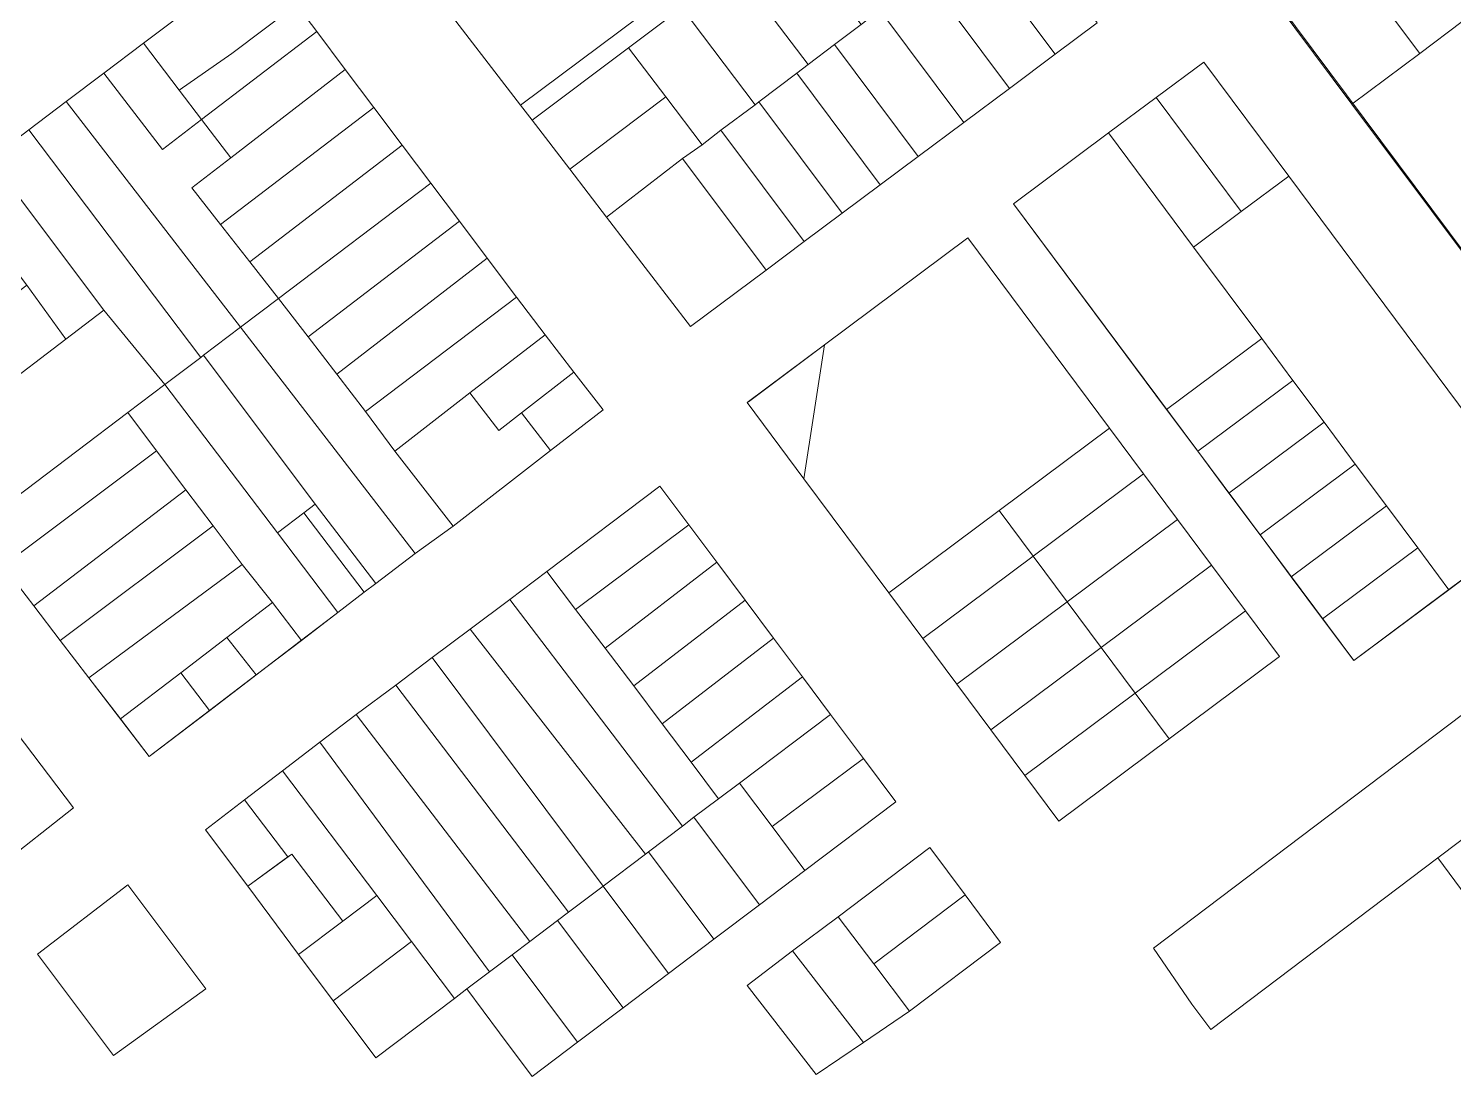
# Model space of a CAD drawing. Header units: metres. Extents: x 3873 to 16340, y -5213 to 3289.
# Drawn here: x 4250.5 to 4550.6, y 429.7 to 650.5 of the extents above; entities that cross this region are included whole.
import ezdxf

# ---------------------------------------------------------------- set-up
doc = ezdxf.new("R2010")
doc.units = ezdxf.units.M
doc.layers.add('CONTEXTO-MANZANAS', color=8, linetype='Continuous', lineweight=0, plot=False)
doc.layers.add('CONTEXTO-PARCELAS', color=9, linetype='Continuous', lineweight=0, plot=False)

msp = doc.modelspace()

# ---------------------------------------------------------------- linework, layer by layer
at = {"layer": 'CONTEXTO-MANZANAS'}
for points in [[(4608.92, 728.89), (4680.6, 632.65), (4585.55, 559.47), (4574.88, 573.78), (4568.15, 582.67), (4561.62, 591.58), (4553.28, 602.76), (4513.83, 655.68), (4608.92, 728.89)], [(4242.38, 623.01), (4250.5, 629.17), (4258.41, 635.14), (4266.32, 641.14), (4274.66, 647.45), (4292.35, 660.79)], [(4306.88, 655.55), (4311.16, 649.89), (4317.16, 641.89), (4323.19, 633.89), (4329.19, 625.92), (4335.22, 617.92), (4341.22, 609.95), (4347.1, 602.14), (4353.28, 593.95), (4359.28, 585.98), (4365.36, 578.1), (4371.49, 570.2), (4360.43, 561.62), (4339.88, 545.69), (4331.88, 539.89), (4323.59, 533.57), (4321.17, 531.73), (4315.63, 527.51), (4314.98, 527.01), (4307.69, 521.42), (4288.35, 506.64), (4275.91, 497.14), (4269.44, 505.57)], [(4475.6, 651.73), (4466.72, 645.1), (4457.1, 637.92), (4447.47, 630.73), (4437.88, 623.57), (4429.85, 617.57), (4421.85, 611.6), (4413.85, 605.64), (4405.82, 599.64), (4389.91, 587.76), (4372.22, 610.79), (4364.47, 620.92), (4356.57, 631.2), (4354.13, 634.39), (4336.47, 657.35)], [(4498.03, 643.48), (4515.95, 619.42), (4569.69, 547.23), (4549.64, 532.3), (4529.61, 517.34), (4457.94, 613.59), (4477.98, 628.55), (4488, 636.02), (4498.03, 643.48)], [(4448.33, 606.41), (4478.18, 566.3), (4485.35, 556.68), (4492.51, 547.05), (4499.68, 537.42), (4506.84, 527.8), (4514.01, 518.17), (4490.77, 500.82), (4467.53, 483.48), (4460.36, 493.1), (4453.2, 502.73), (4446.03, 512.36), (4438.87, 521.98), (4431.7, 531.61), (4413.79, 555.67), (4401.85, 571.72), (4418.12, 583.86), (4448.33, 606.41)], [(4269.44, 505.57), (4263.19, 513.73), (4257.16, 521.6), (4251.57, 528.89), (4245.1, 537.29)], [(4247.85, 502.23), (4259.94, 486.29), (4244.19, 473.95)]]:
    msp.add_lwpolyline(points, dxfattribs=at)
at = {"layer": 'CONTEXTO-PARCELAS'}
for points in [[(4360.85, 675.82), (4372.69, 684.82), (4381.1, 691.2), (4384.38, 693.67), (4399.91, 674.07), (4447.53, 709.6), (4450.19, 706.14), (4354.13, 634.39), (4336.47, 657.35), (4360.85, 675.82)], [(4360.85, 675.82), (4372.69, 684.82), (4381.1, 691.2), (4384.38, 693.67), (4399.91, 674.07), (4447.53, 709.6), (4450.19, 706.14), (4354.13, 634.39), (4336.47, 657.35), (4360.85, 675.82)], [(4410.44, 671.7), (4399.25, 663.29), (4388.07, 654.89), (4376.88, 646.48), (4356.57, 631.2), (4354.13, 634.39), (4450.19, 706.14), (4452.63, 702.95), (4433.41, 688.6), (4421.78, 679.92), (4410.44, 671.7)], [(4410.44, 671.7), (4399.25, 663.29), (4388.07, 654.89), (4376.88, 646.48), (4356.57, 631.2), (4354.13, 634.39), (4450.19, 706.14), (4452.63, 702.95), (4433.41, 688.6), (4421.78, 679.92), (4410.44, 671.7)], [(4466.72, 645.1), (4448.94, 668.89), (4457.82, 675.6), (4466.5, 663.98), (4475.6, 651.73), (4466.72, 645.1)], [(4466.72, 645.1), (4448.94, 668.89), (4457.82, 675.6), (4466.5, 663.98), (4475.6, 651.73), (4466.72, 645.1)], [(4536.29, 673.57), (4552.47, 652), (4543.53, 645.3), (4527.35, 666.91), (4536.29, 673.57)], [(4536.29, 673.57), (4552.47, 652), (4543.53, 645.3), (4527.35, 666.91), (4536.29, 673.57)], [(4414.69, 642.95), (4399.25, 663.29), (4410.44, 671.7), (4425.85, 651.39), (4420.25, 647.17), (4414.69, 642.95)], [(4414.69, 642.95), (4399.25, 663.29), (4410.44, 671.7), (4425.85, 651.39), (4420.25, 647.17), (4414.69, 642.95)], [(4457.1, 637.92), (4439.38, 661.64), (4448.53, 668.57), (4448.94, 668.89), (4466.72, 645.1), (4457.1, 637.92)], [(4457.1, 637.92), (4439.38, 661.64), (4448.53, 668.57), (4448.94, 668.89), (4466.72, 645.1), (4457.1, 637.92)], [(4527.35, 666.91), (4543.53, 645.3), (4529.24, 634.6), (4513.06, 656.22), (4527.35, 666.91)], [(4527.35, 666.91), (4543.53, 645.3), (4529.24, 634.6), (4513.06, 656.22), (4527.35, 666.91)], [(4572.47, 666.97), (4622.82, 599.72), (4579.59, 567.36), (4529.24, 634.6), (4543.53, 645.3), (4552.47, 652), (4561.36, 658.61), (4572.47, 666.97)], [(4572.47, 666.97), (4622.82, 599.72), (4579.59, 567.36), (4529.24, 634.6), (4543.53, 645.3), (4552.47, 652), (4561.36, 658.61), (4572.47, 666.97)], [(4274.66, 647.45), (4292.35, 660.79), (4299.07, 665.86), (4306.88, 655.55), (4293.32, 645.29), (4282.18, 637.57), (4274.66, 647.45)], [(4274.66, 647.45), (4292.35, 660.79), (4299.07, 665.86), (4306.88, 655.55), (4293.32, 645.29), (4282.18, 637.57), (4274.66, 647.45)], [(4403.53, 634.48), (4388.07, 654.89), (4399.25, 663.29), (4414.69, 642.95), (4412.28, 641.1), (4404.28, 635.1), (4403.53, 634.48)], [(4403.53, 634.48), (4388.07, 654.89), (4399.25, 663.29), (4414.69, 642.95), (4412.28, 641.1), (4404.28, 635.1), (4403.53, 634.48)], [(4429.82, 654.39), (4437.03, 659.85), (4439.38, 661.64), (4457.1, 637.92), (4447.47, 630.73), (4429.82, 654.39)], [(4429.82, 654.39), (4437.03, 659.85), (4439.38, 661.64), (4457.1, 637.92), (4447.47, 630.73), (4429.82, 654.39)], [(4282.18, 637.57), (4293.32, 645.29), (4306.88, 655.55), (4311.16, 649.89), (4286.91, 631.35), (4282.18, 637.57)], [(4282.18, 637.57), (4293.32, 645.29), (4306.88, 655.55), (4311.16, 649.89), (4286.91, 631.35), (4282.18, 637.57)], [(4392.38, 626.04), (4384.69, 636.17), (4376.88, 646.48), (4388.07, 654.89), (4403.53, 634.48), (4396.28, 629.1), (4392.38, 626.04)], [(4392.38, 626.04), (4384.69, 636.17), (4376.88, 646.48), (4388.07, 654.89), (4403.53, 634.48), (4396.28, 629.1), (4392.38, 626.04)], [(4425.85, 651.39), (4429.82, 654.39), (4447.47, 630.73), (4437.88, 623.57), (4420.25, 647.17), (4425.85, 651.39)], [(4425.85, 651.39), (4429.82, 654.39), (4447.47, 630.73), (4437.88, 623.57), (4420.25, 647.17), (4425.85, 651.39)], [(4286.91, 631.35), (4311.16, 649.89), (4317.16, 641.89), (4293.07, 623.29), (4286.91, 631.35)], [(4286.91, 631.35), (4311.16, 649.89), (4317.16, 641.89), (4293.07, 623.29), (4286.91, 631.35)], [(4266.32, 641.14), (4274.66, 647.45), (4282.18, 637.57), (4286.91, 631.35), (4278.66, 625.07), (4266.32, 641.14)], [(4266.32, 641.14), (4274.66, 647.45), (4282.18, 637.57), (4286.91, 631.35), (4278.66, 625.07), (4266.32, 641.14)], [(4356.57, 631.2), (4376.88, 646.48), (4384.69, 636.17), (4364.47, 620.92), (4356.57, 631.2)], [(4356.57, 631.2), (4376.88, 646.48), (4384.69, 636.17), (4364.47, 620.92), (4356.57, 631.2)], [(4429.85, 617.57), (4412.28, 641.1), (4414.69, 642.95), (4420.25, 647.17), (4437.88, 623.57), (4429.85, 617.57)], [(4429.85, 617.57), (4412.28, 641.1), (4414.69, 642.95), (4420.25, 647.17), (4437.88, 623.57), (4429.85, 617.57)], [(4488, 636.02), (4498.03, 643.48), (4515.95, 619.42), (4505.92, 611.95), (4488, 636.02)], [(4488, 636.02), (4498.03, 643.48), (4515.95, 619.42), (4505.92, 611.95), (4488, 636.02)], [(4266.32, 641.14), (4278.66, 625.07), (4286.91, 631.35), (4293.07, 623.29), (4284.88, 616.95), (4290.91, 609.26), (4297.1, 601.39), (4303.13, 593.67), (4295.1, 587.57), (4258.41, 635.14), (4266.32, 641.14)], [(4266.32, 641.14), (4278.66, 625.07), (4286.91, 631.35), (4293.07, 623.29), (4284.88, 616.95), (4290.91, 609.26), (4297.1, 601.39), (4303.13, 593.67), (4295.1, 587.57), (4258.41, 635.14), (4266.32, 641.14)], [(4293.07, 623.29), (4317.16, 641.89), (4323.19, 633.89), (4290.91, 609.26), (4284.88, 616.95), (4293.07, 623.29)], [(4293.07, 623.29), (4317.16, 641.89), (4323.19, 633.89), (4290.91, 609.26), (4284.88, 616.95), (4293.07, 623.29)], [(4404.28, 635.1), (4412.28, 641.1), (4429.85, 617.57), (4421.85, 611.6), (4404.28, 635.1)], [(4404.28, 635.1), (4412.28, 641.1), (4429.85, 617.57), (4421.85, 611.6), (4404.28, 635.1)], [(4250.5, 629.17), (4258.41, 635.14), (4295.1, 587.57), (4287.32, 581.67), (4286.73, 581.22), (4250.5, 629.17)], [(4250.5, 629.17), (4258.41, 635.14), (4295.1, 587.57), (4287.32, 581.67), (4286.73, 581.22), (4250.5, 629.17)], [(4297.1, 601.39), (4290.91, 609.26), (4323.19, 633.89), (4329.19, 625.92), (4297.1, 601.39)], [(4297.1, 601.39), (4290.91, 609.26), (4323.19, 633.89), (4329.19, 625.92), (4297.1, 601.39)], [(4364.47, 620.92), (4384.69, 636.17), (4392.38, 626.04), (4388.25, 623.14), (4372.22, 610.79), (4364.47, 620.92)], [(4364.47, 620.92), (4384.69, 636.17), (4392.38, 626.04), (4388.25, 623.14), (4372.22, 610.79), (4364.47, 620.92)], [(4403.53, 634.48), (4404.28, 635.1), (4421.85, 611.6), (4413.85, 605.64), (4396.28, 629.1), (4403.53, 634.48)], [(4403.53, 634.48), (4404.28, 635.1), (4421.85, 611.6), (4413.85, 605.64), (4396.28, 629.1), (4403.53, 634.48)], [(4477.99, 628.52), (4488, 636.02), (4505.92, 611.95), (4495.89, 604.49), (4477.99, 628.52)], [(4477.99, 628.52), (4488, 636.02), (4505.92, 611.95), (4495.89, 604.49), (4477.99, 628.52)], [(4242.38, 623.01), (4250.5, 629.17), (4286.73, 581.22), (4279.19, 575.54), (4266.35, 591.17), (4242.38, 623.01)], [(4242.38, 623.01), (4250.5, 629.17), (4286.73, 581.22), (4279.19, 575.54), (4266.35, 591.17), (4242.38, 623.01)], [(4405.82, 599.64), (4388.25, 623.14), (4392.38, 626.04), (4396.28, 629.1), (4413.85, 605.64), (4405.82, 599.64)], [(4405.82, 599.64), (4388.25, 623.14), (4392.38, 626.04), (4396.28, 629.1), (4413.85, 605.64), (4405.82, 599.64)], [(4490.19, 570.28), (4457.94, 613.59), (4477.99, 628.52), (4495.89, 604.49), (4510.24, 585.21), (4490.19, 570.28)], [(4490.19, 570.28), (4457.94, 613.59), (4477.99, 628.52), (4495.89, 604.49), (4510.24, 585.21), (4490.19, 570.28)], [(4297.1, 601.39), (4329.19, 625.92), (4335.22, 617.92), (4303.13, 593.67), (4297.1, 601.39)], [(4297.1, 601.39), (4329.19, 625.92), (4335.22, 617.92), (4303.13, 593.67), (4297.1, 601.39)], [(4242.38, 623.01), (4266.35, 591.17), (4258.32, 585.07), (4250.1, 596.42), (4234.53, 617.1), (4242.38, 623.01)], [(4242.38, 623.01), (4266.35, 591.17), (4258.32, 585.07), (4250.1, 596.42), (4234.53, 617.1), (4242.38, 623.01)], [(4388.25, 623.14), (4405.82, 599.64), (4389.91, 587.76), (4372.22, 610.79), (4388.25, 623.14)], [(4388.25, 623.14), (4405.82, 599.64), (4389.91, 587.76), (4372.22, 610.79), (4388.25, 623.14)], [(4495.89, 604.49), (4505.92, 611.95), (4515.95, 619.42), (4569.69, 547.23), (4549.66, 532.27), (4543.09, 541.1), (4536.52, 549.92), (4529.95, 558.74), (4523.39, 567.56), (4516.81, 576.39), (4510.24, 585.21), (4495.89, 604.49)], [(4495.89, 604.49), (4505.92, 611.95), (4515.95, 619.42), (4569.69, 547.23), (4549.66, 532.27), (4543.09, 541.1), (4536.52, 549.92), (4529.95, 558.74), (4523.39, 567.56), (4516.81, 576.39), (4510.24, 585.21), (4495.89, 604.49)], [(4309.35, 585.57), (4303.13, 593.67), (4335.22, 617.92), (4341.22, 609.95), (4309.35, 585.57)], [(4309.35, 585.57), (4303.13, 593.67), (4335.22, 617.92), (4341.22, 609.95), (4309.35, 585.57)], [(4309.35, 585.57), (4341.22, 609.95), (4347.1, 602.14), (4315.44, 577.67), (4309.35, 585.57)], [(4309.35, 585.57), (4341.22, 609.95), (4347.1, 602.14), (4315.44, 577.67), (4309.35, 585.57)], [(4413.79, 555.67), (4418.12, 583.86), (4448.33, 606.41), (4478.18, 566.3), (4454.94, 548.96), (4431.7, 531.61), (4413.79, 555.67)], [(4413.79, 555.67), (4418.12, 583.86), (4448.33, 606.41), (4478.18, 566.3), (4454.94, 548.96), (4431.7, 531.61), (4413.79, 555.67)], [(4413.79, 555.67), (4418.12, 583.86), (4448.33, 606.41), (4478.18, 566.3), (4454.94, 548.96), (4431.7, 531.61), (4413.79, 555.67)], [(4315.44, 577.67), (4347.1, 602.14), (4353.28, 593.95), (4321.44, 569.85), (4315.44, 577.67)], [(4315.44, 577.67), (4347.1, 602.14), (4353.28, 593.95), (4321.44, 569.85), (4315.44, 577.67)], [(4226.82, 561.17), (4218.29, 572.26), (4225.78, 577.98), (4234.1, 584.29), (4241.88, 590.2), (4250.1, 596.42), (4258.32, 585.07), (4243.69, 573.98), (4226.82, 561.17)], [(4226.82, 561.17), (4218.29, 572.26), (4225.78, 577.98), (4234.1, 584.29), (4241.88, 590.2), (4250.1, 596.42), (4258.32, 585.07), (4243.69, 573.98), (4226.82, 561.17)], [(4303.13, 593.67), (4309.35, 585.57), (4315.44, 577.67), (4321.44, 569.85), (4327.63, 561.49), (4339.88, 545.69), (4331.88, 539.89), (4295.1, 587.57), (4303.13, 593.67)], [(4303.13, 593.67), (4309.35, 585.57), (4315.44, 577.67), (4321.44, 569.85), (4327.63, 561.49), (4339.88, 545.69), (4331.88, 539.89), (4295.1, 587.57), (4303.13, 593.67)], [(4327.63, 561.49), (4321.44, 569.85), (4353.28, 593.95), (4359.28, 585.98), (4343.43, 573.75), (4327.63, 561.49)], [(4327.63, 561.49), (4321.44, 569.85), (4353.28, 593.95), (4359.28, 585.98), (4343.43, 573.75), (4327.63, 561.49)], [(4228.16, 559.42), (4244.78, 572.67), (4243.69, 573.98), (4258.32, 585.07), (4266.35, 591.17), (4279.19, 575.54), (4271.38, 569.64), (4239.07, 545.2), (4228.16, 559.42)], [(4228.16, 559.42), (4244.78, 572.67), (4243.69, 573.98), (4258.32, 585.07), (4266.35, 591.17), (4279.19, 575.54), (4271.38, 569.64), (4239.07, 545.2), (4228.16, 559.42)], [(4287.32, 581.67), (4295.1, 587.57), (4331.88, 539.89), (4323.59, 533.57), (4310.85, 550.3), (4287.32, 581.67)], [(4287.32, 581.67), (4295.1, 587.57), (4331.88, 539.89), (4323.59, 533.57), (4310.85, 550.3), (4287.32, 581.67)], [(4359.28, 585.98), (4365.36, 578.1), (4354.3, 569.52), (4349.56, 565.85), (4343.43, 573.75), (4359.28, 585.98)], [(4359.28, 585.98), (4365.36, 578.1), (4354.3, 569.52), (4349.56, 565.85), (4343.43, 573.75), (4359.28, 585.98)], [(4402.09, 571.9), (4418.12, 583.86), (4413.79, 555.67), (4401.85, 571.72), (4402.09, 571.9)], [(4402.09, 571.9), (4418.12, 583.86), (4413.79, 555.67), (4401.85, 571.72), (4402.09, 571.9)], [(4402.09, 571.9), (4418.12, 583.86), (4413.79, 555.67), (4401.85, 571.72), (4402.09, 571.9)], [(4496.76, 561.46), (4490.19, 570.28), (4510.24, 585.21), (4516.81, 576.39), (4496.76, 561.46)], [(4496.76, 561.46), (4490.19, 570.28), (4510.24, 585.21), (4516.81, 576.39), (4496.76, 561.46)], [(4287.32, 581.67), (4310.85, 550.3), (4308.43, 548.46), (4302.89, 544.24), (4279.19, 575.54), (4286.73, 581.22), (4287.32, 581.67)], [(4287.32, 581.67), (4310.85, 550.3), (4308.43, 548.46), (4302.89, 544.24), (4279.19, 575.54), (4286.73, 581.22), (4287.32, 581.67)], [(4360.43, 561.62), (4354.3, 569.52), (4365.36, 578.1), (4371.49, 570.2), (4360.43, 561.62)], [(4360.43, 561.62), (4354.3, 569.52), (4365.36, 578.1), (4371.49, 570.2), (4360.43, 561.62)], [(4503.33, 552.63), (4496.76, 561.46), (4516.81, 576.39), (4523.38, 567.56), (4503.33, 552.63)], [(4503.33, 552.63), (4496.76, 561.46), (4516.81, 576.39), (4523.38, 567.56), (4503.33, 552.63)], [(4289.38, 545.73), (4283.63, 553.35), (4277.44, 561.57), (4271.38, 569.64), (4279.19, 575.54), (4302.89, 544.24), (4315.63, 527.51), (4307.93, 521.61), (4301.86, 529.55), (4295.5, 537.6), (4289.38, 545.73)], [(4289.38, 545.73), (4283.63, 553.35), (4277.44, 561.57), (4271.38, 569.64), (4279.19, 575.54), (4302.89, 544.24), (4315.63, 527.51), (4307.93, 521.61), (4301.86, 529.55), (4295.5, 537.6), (4289.38, 545.73)], [(4354.3, 569.52), (4360.43, 561.62), (4339.88, 545.69), (4327.63, 561.49), (4343.43, 573.75), (4349.56, 565.85), (4354.3, 569.52)], [(4354.3, 569.52), (4360.43, 561.62), (4339.88, 545.69), (4327.63, 561.49), (4343.43, 573.75), (4349.56, 565.85), (4354.3, 569.52)], [(4239.07, 545.2), (4271.38, 569.64), (4277.44, 561.57), (4245.1, 537.29), (4239.07, 545.2)], [(4239.07, 545.2), (4271.38, 569.64), (4277.44, 561.57), (4245.1, 537.29), (4239.07, 545.2)], [(4509.9, 543.81), (4503.33, 552.63), (4523.38, 567.56), (4529.95, 558.74), (4509.9, 543.81)], [(4509.9, 543.81), (4503.33, 552.63), (4523.38, 567.56), (4529.95, 558.74), (4509.9, 543.81)], [(4485.35, 556.68), (4462.11, 539.33), (4454.94, 548.96), (4478.18, 566.3), (4485.35, 556.68)], [(4485.35, 556.68), (4462.11, 539.33), (4454.94, 548.96), (4478.18, 566.3), (4485.35, 556.68)], [(4485.35, 556.68), (4462.11, 539.33), (4454.94, 548.96), (4478.18, 566.3), (4485.35, 556.68)], [(4245.1, 537.29), (4277.44, 561.57), (4283.63, 553.35), (4251.57, 528.89), (4245.1, 537.29)], [(4245.1, 537.29), (4277.44, 561.57), (4283.63, 553.35), (4251.57, 528.89), (4245.1, 537.29)], [(4516.47, 534.99), (4509.9, 543.81), (4529.95, 558.74), (4536.52, 549.92), (4516.47, 534.99)], [(4516.47, 534.99), (4509.9, 543.81), (4529.95, 558.74), (4536.52, 549.92), (4516.47, 534.99)], [(4492.51, 547.05), (4469.27, 529.7), (4462.11, 539.33), (4485.35, 556.68), (4492.51, 547.05)], [(4492.51, 547.05), (4469.27, 529.7), (4462.11, 539.33), (4485.35, 556.68), (4492.51, 547.05)], [(4492.51, 547.05), (4469.27, 529.7), (4462.11, 539.33), (4485.35, 556.68), (4492.51, 547.05)], [(4257.16, 521.6), (4251.57, 528.89), (4283.63, 553.35), (4289.38, 545.73), (4257.16, 521.6)], [(4257.16, 521.6), (4251.57, 528.89), (4283.63, 553.35), (4289.38, 545.73), (4257.16, 521.6)], [(4359.63, 536.1), (4383.47, 554.1), (4389.53, 545.98), (4365.69, 528.14), (4359.63, 536.1)], [(4359.63, 536.1), (4383.47, 554.1), (4389.53, 545.98), (4365.69, 528.14), (4359.63, 536.1)], [(4310.85, 550.3), (4323.59, 533.57), (4321.17, 531.73), (4308.43, 548.46), (4310.85, 550.3)], [(4310.85, 550.3), (4323.59, 533.57), (4321.17, 531.73), (4308.43, 548.46), (4310.85, 550.3)], [(4523.04, 526.17), (4516.47, 534.99), (4536.52, 549.92), (4543.09, 541.1), (4523.04, 526.17)], [(4523.04, 526.17), (4516.47, 534.99), (4536.52, 549.92), (4543.09, 541.1), (4523.04, 526.17)], [(4308.43, 548.46), (4321.17, 531.73), (4315.63, 527.51), (4302.89, 544.24), (4308.43, 548.46)], [(4308.43, 548.46), (4321.17, 531.73), (4315.63, 527.51), (4302.89, 544.24), (4308.43, 548.46)], [(4431.7, 531.61), (4454.94, 548.96), (4462.11, 539.33), (4438.87, 521.98), (4431.7, 531.61)], [(4431.7, 531.61), (4454.94, 548.96), (4462.11, 539.33), (4438.87, 521.98), (4431.7, 531.61)], [(4431.7, 531.61), (4454.94, 548.96), (4462.11, 539.33), (4438.87, 521.98), (4431.7, 531.61)], [(4499.68, 537.42), (4476.44, 520.08), (4469.27, 529.7), (4492.51, 547.05), (4499.68, 537.42)], [(4499.68, 537.42), (4476.44, 520.08), (4469.27, 529.7), (4492.51, 547.05), (4499.68, 537.42)], [(4499.68, 537.42), (4476.44, 520.08), (4469.27, 529.7), (4492.51, 547.05), (4499.68, 537.42)], [(4257.16, 521.6), (4289.38, 545.73), (4295.5, 537.6), (4263.19, 513.73), (4257.16, 521.6)], [(4257.16, 521.6), (4289.38, 545.73), (4295.5, 537.6), (4263.19, 513.73), (4257.16, 521.6)], [(4395.43, 538.09), (4371.91, 519.97), (4365.69, 528.14), (4389.53, 545.98), (4395.43, 538.09)], [(4395.43, 538.09), (4371.91, 519.97), (4365.69, 528.14), (4389.53, 545.98), (4395.43, 538.09)], [(4529.61, 517.34), (4523.04, 526.17), (4543.09, 541.1), (4549.66, 532.27), (4529.61, 517.34)], [(4529.61, 517.34), (4523.04, 526.17), (4543.09, 541.1), (4549.66, 532.27), (4529.61, 517.34)], [(4269.83, 505.07), (4263.19, 513.73), (4295.5, 537.6), (4301.86, 529.55), (4292.22, 522.18), (4282.52, 514.77), (4269.83, 505.07)], [(4269.83, 505.07), (4263.19, 513.73), (4295.5, 537.6), (4301.86, 529.55), (4292.22, 522.18), (4282.52, 514.77), (4269.83, 505.07)], [(4377.97, 512.01), (4371.91, 519.97), (4395.43, 538.09), (4401.41, 530.07), (4377.97, 512.01)], [(4377.97, 512.01), (4371.91, 519.97), (4395.43, 538.09), (4401.41, 530.07), (4377.97, 512.01)], [(4438.87, 521.98), (4462.11, 539.33), (4469.27, 529.7), (4446.03, 512.36), (4438.87, 521.98)], [(4438.87, 521.98), (4462.11, 539.33), (4469.27, 529.7), (4446.03, 512.36), (4438.87, 521.98)], [(4438.87, 521.98), (4462.11, 539.33), (4469.27, 529.7), (4446.03, 512.36), (4438.87, 521.98)], [(4506.84, 527.8), (4483.6, 510.45), (4476.44, 520.08), (4499.68, 537.42), (4506.84, 527.8)], [(4506.84, 527.8), (4483.6, 510.45), (4476.44, 520.08), (4499.68, 537.42), (4506.84, 527.8)], [(4506.84, 527.8), (4483.6, 510.45), (4476.44, 520.08), (4499.68, 537.42), (4506.84, 527.8)], [(4390.03, 495.92), (4395.82, 488.2), (4390.63, 484.32), (4388.22, 482.45), (4351.85, 530.2), (4359.63, 536.1), (4365.69, 528.14), (4371.91, 519.97), (4377.97, 512.01), (4383.97, 504.01), (4390.03, 495.92)], [(4390.03, 495.92), (4395.82, 488.2), (4390.63, 484.32), (4388.22, 482.45), (4351.85, 530.2), (4359.63, 536.1), (4365.69, 528.14), (4371.91, 519.97), (4377.97, 512.01), (4383.97, 504.01), (4390.03, 495.92)], [(4307.93, 521.61), (4298.38, 514.31), (4292.22, 522.18), (4301.86, 529.55), (4307.93, 521.61)], [(4307.93, 521.61), (4298.38, 514.31), (4292.22, 522.18), (4301.86, 529.55), (4307.93, 521.61)], [(4343.5, 523.98), (4351.85, 530.2), (4388.22, 482.45), (4381.07, 477.07), (4380.41, 476.54), (4343.5, 523.98)], [(4343.5, 523.98), (4351.85, 530.2), (4388.22, 482.45), (4381.07, 477.07), (4380.41, 476.54), (4343.5, 523.98)], [(4377.97, 512.01), (4401.41, 530.07), (4407.41, 522.04), (4383.97, 504.01), (4377.97, 512.01)], [(4377.97, 512.01), (4401.41, 530.07), (4407.41, 522.04), (4383.97, 504.01), (4377.97, 512.01)], [(4446.03, 512.36), (4469.27, 529.7), (4476.44, 520.08), (4453.2, 502.73), (4446.03, 512.36)], [(4446.03, 512.36), (4469.27, 529.7), (4476.44, 520.08), (4453.2, 502.73), (4446.03, 512.36)], [(4446.03, 512.36), (4469.27, 529.7), (4476.44, 520.08), (4453.2, 502.73), (4446.03, 512.36)], [(4499.49, 439.58), (4495.5, 444.95), (4487.41, 456.76), (4583.63, 529.48), (4596.12, 512.6), (4547.36, 475.75), (4499.49, 439.58)], [(4499.49, 439.58), (4495.5, 444.95), (4487.41, 456.76), (4583.63, 529.48), (4596.12, 512.6), (4547.36, 475.75), (4499.49, 439.58)], [(4499.49, 439.58), (4495.5, 444.95), (4487.41, 456.76), (4583.63, 529.48), (4596.12, 512.6), (4547.36, 475.75), (4499.49, 439.58)], [(4514.01, 518.17), (4490.77, 500.82), (4483.6, 510.45), (4506.84, 527.8), (4514.01, 518.17)], [(4514.01, 518.17), (4490.77, 500.82), (4483.6, 510.45), (4506.84, 527.8), (4514.01, 518.17)], [(4514.01, 518.17), (4490.77, 500.82), (4483.6, 510.45), (4506.84, 527.8), (4514.01, 518.17)], [(4335.5, 518.01), (4343.5, 523.98), (4380.41, 476.54), (4371.5, 469.82), (4335.5, 518.01)], [(4335.5, 518.01), (4343.5, 523.98), (4380.41, 476.54), (4371.5, 469.82), (4335.5, 518.01)], [(4292.22, 522.18), (4298.38, 514.31), (4288.59, 506.82), (4282.52, 514.77), (4292.22, 522.18)], [(4292.22, 522.18), (4298.38, 514.31), (4288.59, 506.82), (4282.52, 514.77), (4292.22, 522.18)], [(4383.97, 504.01), (4407.41, 522.04), (4413.47, 513.92), (4390.03, 495.92), (4383.97, 504.01)], [(4383.97, 504.01), (4407.41, 522.04), (4413.47, 513.92), (4390.03, 495.92), (4383.97, 504.01)], [(4453.2, 502.73), (4476.44, 520.08), (4483.6, 510.45), (4460.36, 493.1), (4453.2, 502.73)], [(4453.2, 502.73), (4476.44, 520.08), (4483.6, 510.45), (4460.36, 493.1), (4453.2, 502.73)], [(4453.2, 502.73), (4476.44, 520.08), (4483.6, 510.45), (4460.36, 493.1), (4453.2, 502.73)], [(4327.82, 512.17), (4335.5, 518.01), (4371.5, 469.82), (4364.22, 464.32), (4327.82, 512.17)], [(4327.82, 512.17), (4335.5, 518.01), (4371.5, 469.82), (4364.22, 464.32), (4327.82, 512.17)], [(4269.83, 505.07), (4282.52, 514.77), (4288.59, 506.82), (4275.91, 497.14), (4269.83, 505.07)], [(4269.83, 505.07), (4282.52, 514.77), (4288.59, 506.82), (4275.91, 497.14), (4269.83, 505.07)], [(4390.03, 495.92), (4413.47, 513.92), (4419.38, 506.01), (4400.22, 491.54), (4395.82, 488.2), (4390.03, 495.92)], [(4390.03, 495.92), (4413.47, 513.92), (4419.38, 506.01), (4400.22, 491.54), (4395.82, 488.2), (4390.03, 495.92)], [(4356.03, 458.14), (4319.47, 506.01), (4327.82, 512.17), (4364.22, 464.32), (4361.91, 462.6), (4356.03, 458.14)], [(4356.03, 458.14), (4319.47, 506.01), (4327.82, 512.17), (4364.22, 464.32), (4361.91, 462.6), (4356.03, 458.14)], [(4460.36, 493.1), (4483.6, 510.45), (4490.77, 500.82), (4467.53, 483.48), (4460.36, 493.1)], [(4460.36, 493.1), (4483.6, 510.45), (4490.77, 500.82), (4467.53, 483.48), (4460.36, 493.1)], [(4460.36, 493.1), (4483.6, 510.45), (4490.77, 500.82), (4467.53, 483.48), (4460.36, 493.1)], [(4547.36, 475.75), (4596.12, 512.6), (4603.26, 502.96), (4554.52, 466.12), (4547.36, 475.75)], [(4547.36, 475.75), (4596.12, 512.6), (4603.26, 502.96), (4554.52, 466.12), (4547.36, 475.75)], [(4547.36, 475.75), (4596.12, 512.6), (4603.26, 502.96), (4554.52, 466.12), (4547.36, 475.75)], [(4319.47, 506.01), (4356.03, 458.14), (4352.35, 455.35), (4347.57, 451.73), (4311.82, 500.17), (4319.47, 506.01)], [(4319.47, 506.01), (4356.03, 458.14), (4352.35, 455.35), (4347.57, 451.73), (4311.82, 500.17), (4319.47, 506.01)], [(4407.1, 482.35), (4400.22, 491.54), (4419.38, 506.01), (4426.35, 496.7), (4407.1, 482.35)], [(4407.1, 482.35), (4400.22, 491.54), (4419.38, 506.01), (4426.35, 496.7), (4407.1, 482.35)], [(4244.19, 473.95), (4232.03, 489.82), (4247.85, 502.23), (4259.94, 486.29), (4244.19, 473.95)], [(4244.19, 473.95), (4232.03, 489.82), (4247.85, 502.23), (4259.94, 486.29), (4244.19, 473.95)], [(4303.94, 494.14), (4311.82, 500.17), (4347.57, 451.73), (4342.78, 448.14), (4340.19, 446.17), (4331.13, 458.14), (4323.83, 467.81), (4303.94, 494.14)], [(4303.94, 494.14), (4311.82, 500.17), (4347.57, 451.73), (4342.78, 448.14), (4340.19, 446.17), (4331.13, 458.14), (4323.83, 467.81), (4303.94, 494.14)], [(4407.1, 482.35), (4426.35, 496.7), (4433.13, 487.6), (4413.97, 473.14), (4407.1, 482.35)], [(4407.1, 482.35), (4426.35, 496.7), (4433.13, 487.6), (4413.97, 473.14), (4407.1, 482.35)], [(4316.69, 462.42), (4305.91, 476.57), (4305.1, 475.98), (4295.99, 488.03), (4303.94, 494.14), (4323.83, 467.81), (4316.69, 462.42)], [(4316.69, 462.42), (4305.91, 476.57), (4305.1, 475.98), (4295.99, 488.03), (4303.94, 494.14), (4323.83, 467.81), (4316.69, 462.42)], [(4390.63, 484.32), (4395.82, 488.2), (4400.22, 491.54), (4407.1, 482.35), (4413.97, 473.14), (4404.41, 465.89), (4390.63, 484.32)], [(4390.63, 484.32), (4395.82, 488.2), (4400.22, 491.54), (4407.1, 482.35), (4413.97, 473.14), (4404.41, 465.89), (4390.63, 484.32)], [(4287.72, 481.7), (4295.99, 488.03), (4305.1, 475.98), (4296.63, 469.79), (4287.72, 481.7)], [(4287.72, 481.7), (4295.99, 488.03), (4305.1, 475.98), (4296.63, 469.79), (4287.72, 481.7)], [(4381.07, 477.07), (4388.22, 482.45), (4390.63, 484.32), (4404.41, 465.89), (4394.85, 458.67), (4381.07, 477.07)], [(4381.07, 477.07), (4388.22, 482.45), (4390.63, 484.32), (4404.41, 465.89), (4394.85, 458.67), (4381.07, 477.07)], [(4440.3, 477.98), (4447.76, 467.95), (4428.53, 453.41), (4420.99, 463.38), (4440.3, 477.98)], [(4440.3, 477.98), (4447.76, 467.95), (4428.53, 453.41), (4420.99, 463.38), (4440.3, 477.98)], [(4307.35, 455.42), (4296.63, 469.79), (4305.91, 476.57), (4316.69, 462.42), (4307.35, 455.42)], [(4307.35, 455.42), (4296.63, 469.79), (4305.91, 476.57), (4316.69, 462.42), (4307.35, 455.42)], [(4307.35, 455.42), (4296.63, 469.79), (4305.91, 476.57), (4316.69, 462.42), (4307.35, 455.42)], [(4380.41, 476.54), (4381.07, 477.07), (4394.85, 458.67), (4385.25, 451.42), (4371.5, 469.82), (4380.41, 476.54)], [(4380.41, 476.54), (4381.07, 477.07), (4394.85, 458.67), (4385.25, 451.42), (4371.5, 469.82), (4380.41, 476.54)], [(4268.35, 434.14), (4252.35, 455.51), (4271.41, 470.1), (4287.78, 448.2), (4268.35, 434.14)], [(4268.35, 434.14), (4252.35, 455.51), (4271.41, 470.1), (4287.78, 448.2), (4268.35, 434.14)], [(4268.35, 434.14), (4252.35, 455.51), (4271.41, 470.1), (4287.78, 448.2), (4268.35, 434.14)], [(4375.69, 444.17), (4361.91, 462.6), (4364.22, 464.32), (4371.5, 469.82), (4385.25, 451.42), (4375.69, 444.17)], [(4375.69, 444.17), (4361.91, 462.6), (4364.22, 464.32), (4371.5, 469.82), (4385.25, 451.42), (4375.69, 444.17)], [(4307.35, 455.42), (4316.69, 462.42), (4323.83, 467.81), (4331.13, 458.14), (4314.63, 445.67), (4307.35, 455.42)], [(4307.35, 455.42), (4316.69, 462.42), (4323.83, 467.81), (4331.13, 458.14), (4314.63, 445.67), (4307.35, 455.42)], [(4428.53, 453.41), (4447.76, 467.95), (4455.21, 457.92), (4436.07, 443.44), (4428.53, 453.41)], [(4428.53, 453.41), (4447.76, 467.95), (4455.21, 457.92), (4436.07, 443.44), (4428.53, 453.41)], [(4366.13, 436.95), (4352.35, 455.35), (4356.03, 458.14), (4361.91, 462.6), (4375.69, 444.17), (4366.13, 436.95)], [(4366.13, 436.95), (4352.35, 455.35), (4356.03, 458.14), (4361.91, 462.6), (4375.69, 444.17), (4366.13, 436.95)], [(4426.33, 436.86), (4411.42, 456.15), (4420.99, 463.38), (4428.53, 453.41), (4436.07, 443.44), (4426.33, 436.86)], [(4426.33, 436.86), (4411.42, 456.15), (4420.99, 463.38), (4428.53, 453.41), (4436.07, 443.44), (4426.33, 436.86)], [(4331.13, 458.14), (4340.19, 446.17), (4323.63, 433.64), (4314.63, 445.67), (4331.13, 458.14)], [(4331.13, 458.14), (4340.19, 446.17), (4323.63, 433.64), (4314.63, 445.67), (4331.13, 458.14)], [(4349.66, 438.92), (4342.78, 448.14), (4347.57, 451.73), (4352.35, 455.35), (4366.13, 436.95), (4356.57, 429.7), (4349.66, 438.92)], [(4349.66, 438.92), (4342.78, 448.14), (4347.57, 451.73), (4352.35, 455.35), (4366.13, 436.95), (4356.57, 429.7), (4349.66, 438.92)], [(4401.85, 448.91), (4411.42, 456.15), (4426.33, 436.86), (4416.36, 430.11), (4401.85, 448.91)], [(4401.85, 448.91), (4411.42, 456.15), (4426.33, 436.86), (4416.36, 430.11), (4401.85, 448.91)]]:
    msp.add_lwpolyline(points, dxfattribs=at)

doc.saveas('drawing.dxf')
